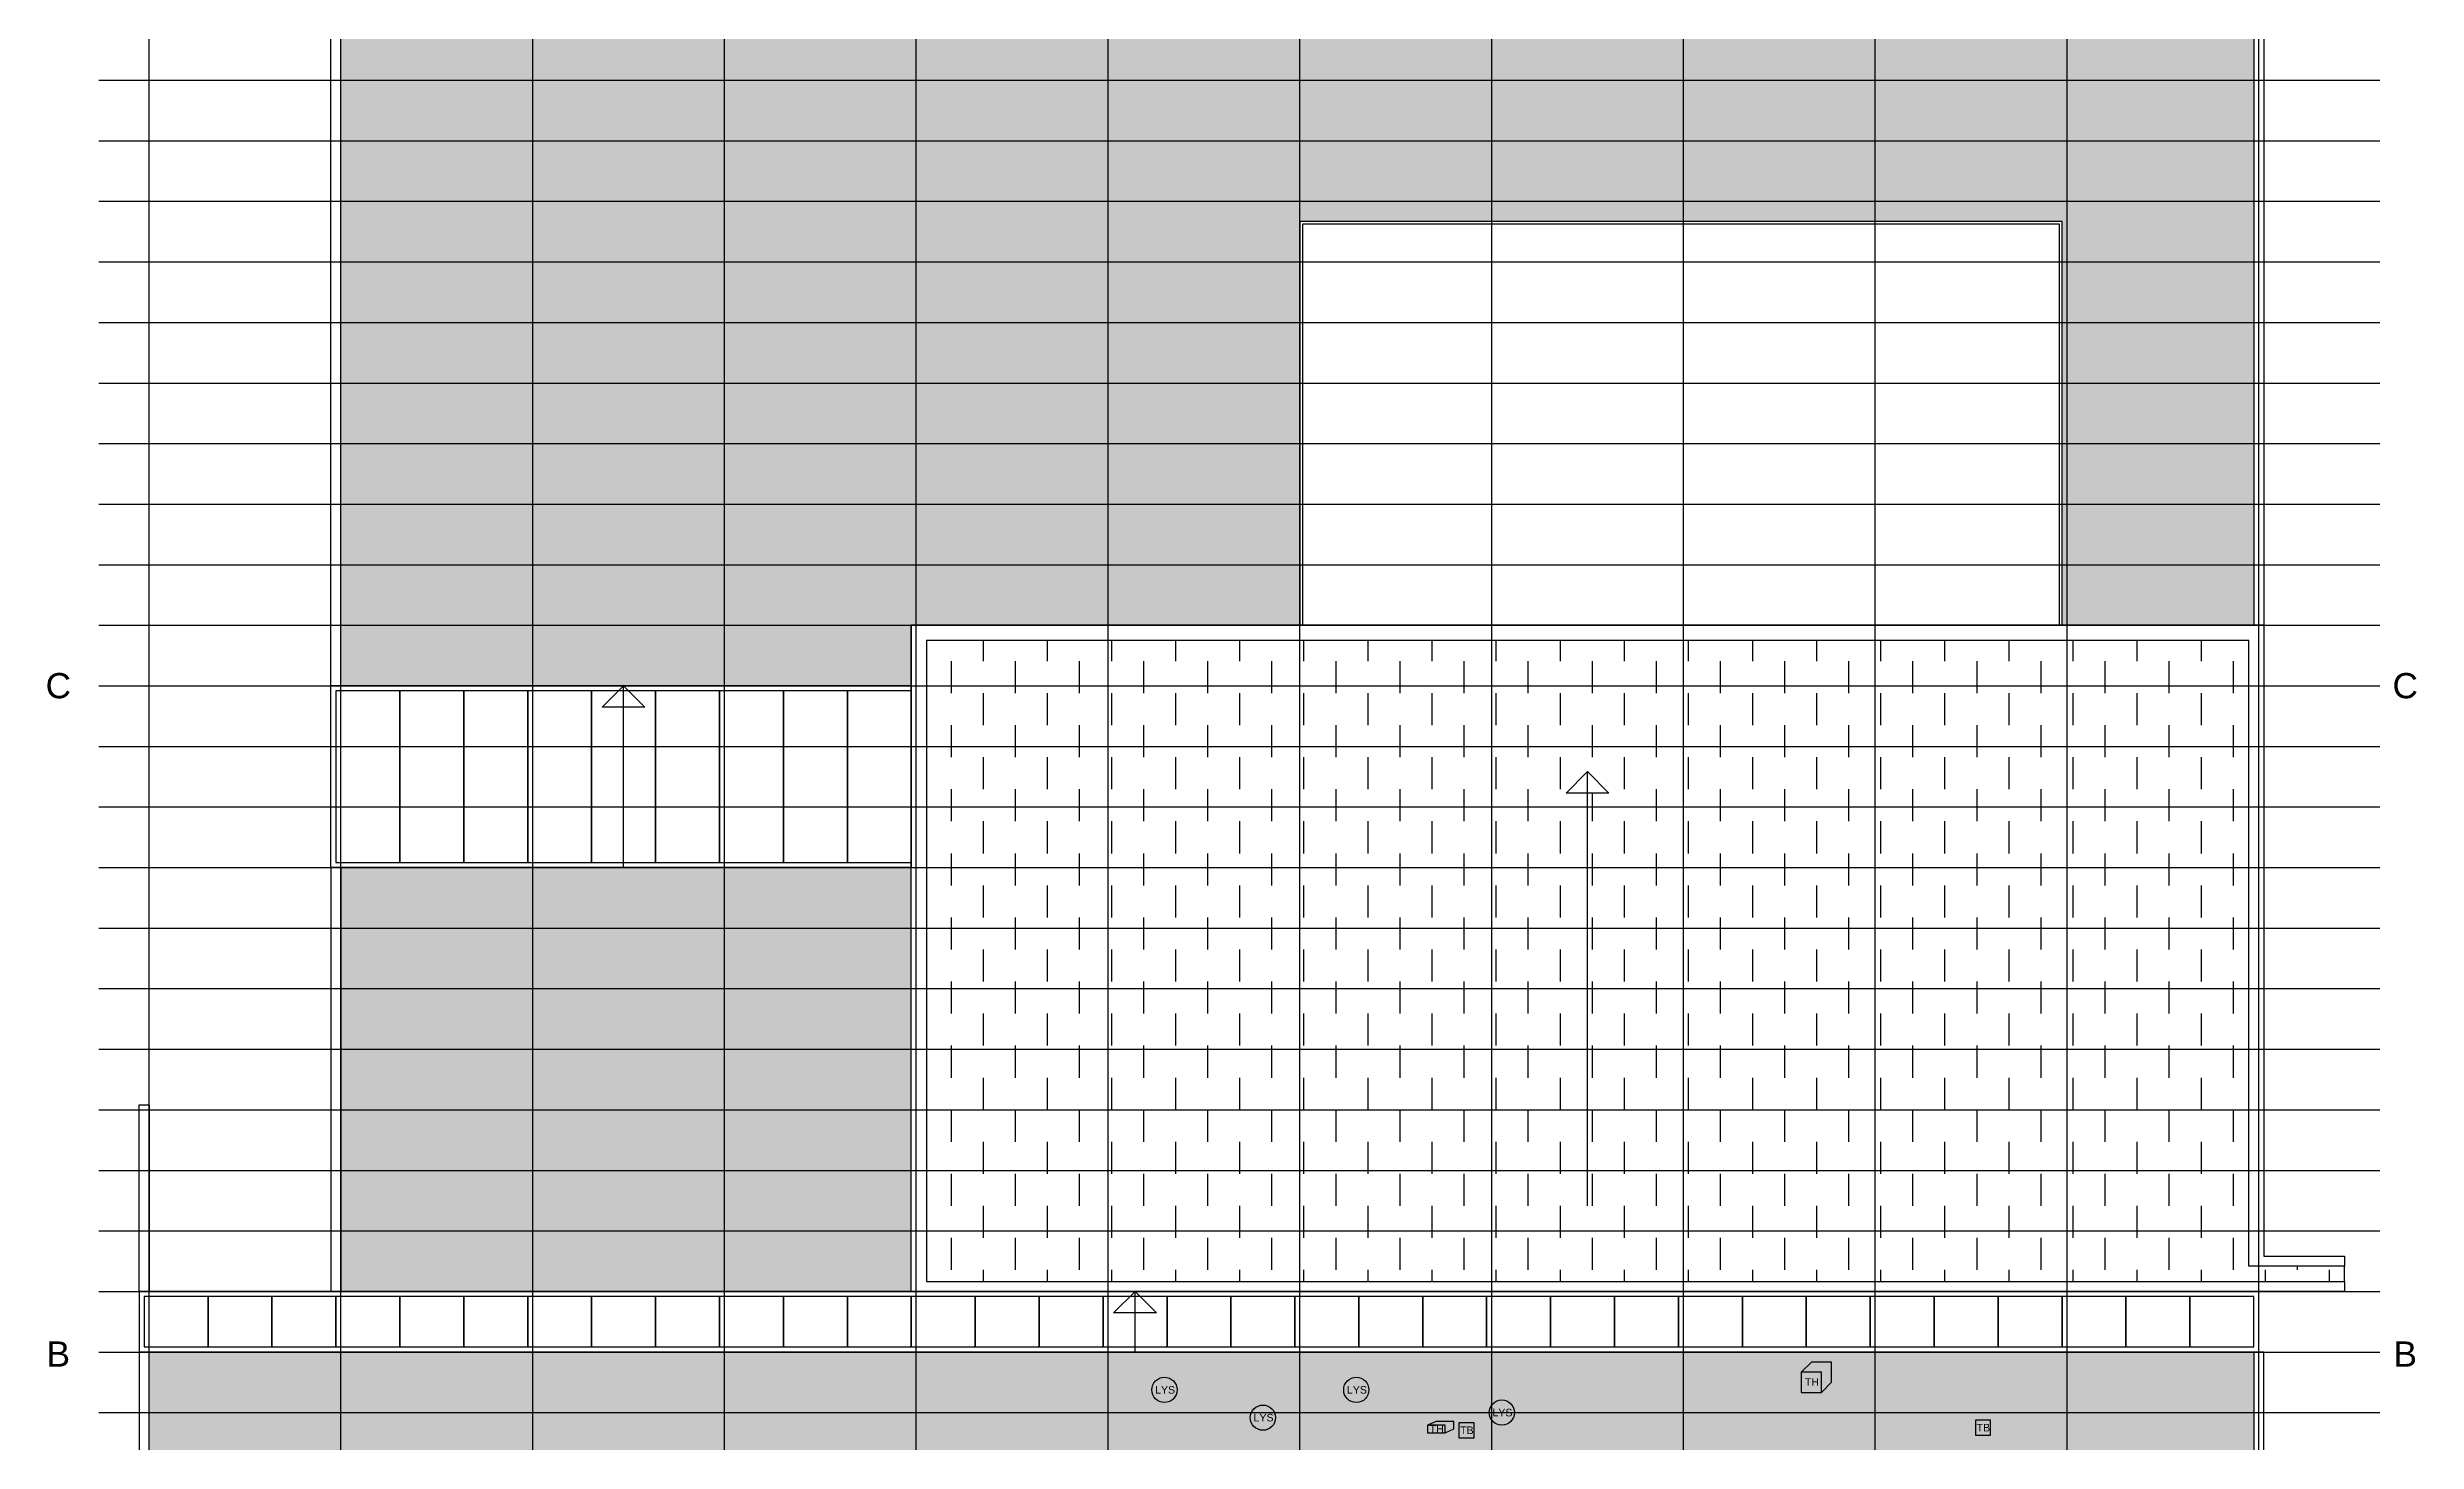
# Model space of a CAD drawing. Header units: millimetres. Extents: x 96064 to 243032, y 44049 to 165007.
# Drawn here: x 196083 to 243026, y 69625 to 97250 of the extents above; entities that cross this region are included whole.
import ezdxf

# ---------------------------------------------------------------- set-up
doc = ezdxf.new("R2010")
doc.units = ezdxf.units.MM
doc.header["$LTSCALE"] = 20
for name, color, linetype in [('-  Tag', 7, 'CONTINUOUS'), ('-  Trapper', 1, 'CONTINUOUS'), ('- Døre og vinduer', 12, 'CONTINUOUS'), ('- EL og VVS', 4, 'CONTINUOUS'), ('-Grid', 254, 'CONTINUOUS'), ('-Skrav. Tag', 142, 'CONTINUOUS')]:
    doc.layers.add(name, color=color, linetype=linetype)
doc.styles.add('100', font='arial.ttf', dxfattribs={"height": 150})

msp = doc.modelspace()

# ---------------------------------------------------------------- hatches: boundary and pattern name
at = {"layer": '-  Trapper'}
h = msp.add_hatch(dxfattribs=at)
h.set_pattern_fill('AR-CONC', scale=400)
h.paths.add_polyline_path([(239700, 162200), (241600, 162200), (241600, 162500), (213500, 162500), (213500, 150900), (239700, 150900)])
h.paths.add_polyline_path([(227024, 152824), (226600, 152400), (226176, 152824)], flags=16)
h.paths.add_polyline_path([(239700, 138300), (213500, 138300), (213500, 125600), (241600, 125600), (241600, 125900), (239700, 125900)])
h.paths.add_polyline_path([(226176, 135276), (226600, 135700), (227024, 135276)], flags=16)
h.paths.add_polyline_path([(239700, 111900), (213500, 111900), (213500, 99200), (241600, 99200), (241600, 99500), (239700, 99500)])
h.paths.add_polyline_path([(226176, 108876), (226600, 109300), (227024, 108876)], flags=16)
h.paths.add_polyline_path([(239700, 85500), (213500, 85500), (213500, 72800), (241600, 72800), (241600, 73100), (239700, 73100)])
h.paths.add_polyline_path([(226176, 82476), (226600, 82900), (227024, 82476)], flags=16)
at = {"layer": '-Skrav. Tag'}
h = msp.add_hatch(dxfattribs=at)
h.set_pattern_fill('AR-CONC', scale=10)
h.paths.add_polyline_path([(239800, 150600), (213200, 150600), (213200, 156700), (209500, 156700), (209500, 137400), (213200, 137400), (213200, 138600), (239800, 138600)])
h.paths.add_polyline_path([(213200, 133800), (209500, 133800), (209500, 125400), (213200, 125400)])
h.paths.add_polyline_path([(239800, 124200), (205700, 124200), (205700, 111000), (213200, 111000), (213200, 112200), (239800, 112200)])
h.paths.add_polyline_path([(213200, 107400), (205700, 107400), (205700, 99000), (213200, 99000)])
h.paths.add_polyline_path([(220900, 93800), (236000, 93800), (236000, 85800), (239800, 85800), (239800, 97800), (201900, 97800), (201900, 84600), (213200, 84600), (213200, 85800), (220900, 85800)])
h.paths.add_polyline_path([(213200, 81000), (201900, 81000), (201900, 72600), (213200, 72600)])
h.paths.add_polyline_path([(239800, 71400), (198100, 71400), (198100, 58300), (239800, 58300), (239800, 59200), (241600, 59200), (241600, 59500), (239800, 59500), (232200, 59500), (232200, 63900), (239800, 63900)])
h.paths.add_polyline_path([(217100, 63900), (227300, 63900), (227300, 59500), (217100, 59500)], flags=16)
h.paths.add_polyline_path([(213200, 53100), (205800, 53100), (205800, 48700), (213200, 48700)])
h = msp.add_hatch(dxfattribs=at)
h.set_pattern_fill('DASH', scale=200, angle=90)
h.paths.add_polyline_path([(239700, 85500), (213500, 85500), (213500, 72800), (241600, 72800), (241600, 73100), (239700, 73100)])
h.paths.add_polyline_path([(226176, 82476), (226600, 82900), (227024, 82476)], flags=16)

# ---------------------------------------------------------------- linework, layer by layer
at = {"layer": '-  Tag', "color": 2}
msp.add_line((241600, 72800), (241600, 73100), dxfattribs=at)
at = {"layer": '-  Tag'}
for points in [[(201700, 97800), (240000, 97800), (240000, 85800), (213200, 85800), (213200, 84600), (201700, 84600)], [(201900, 97800), (239800, 97800), (239800, 85800), (213200, 85800), (213200, 84600), (201900, 84600)], [(220900, 85800), (236000, 85800), (236000, 93800), (220900, 93800)], [(220950, 85800), (235950, 85800), (235950, 93750), (220950, 93750)], [(241600, 72600), (213200, 72600), (213200, 85800), (240000, 85800), (240000, 73300), (241600, 73300), (241600, 73100), (239700, 73100), (239700, 85500), (213500, 85500), (213500, 72800), (241600, 72800)], [(201700, 72600), (213200, 72600), (213200, 81000), (201700, 81000)], [(201900, 72600), (213200, 72600), (213200, 81000), (201900, 81000)], [(197900, 76300), (198100, 76300), (198100, 72600), (197900, 72600)], [(241600, 59200), (239800, 59200), (239800, 58300), (198100, 58300), (198100, 71400), (239800, 71400), (239800, 59500), (241600, 59500), (241600, 59700), (240000, 59700), (240000, 71400), (197900, 71400), (197900, 58100), (240000, 58100), (240000, 59000), (241600, 59000)]]:
    msp.add_lwpolyline(points, close=True, dxfattribs=at)
msp.add_lwpolyline([(226600, 74300), (226600, 82900), (227024, 82476), (226176, 82476), (226600, 82900)], dxfattribs=at)
at = {"layer": '- Døre og vinduer'}
for points in [[(201700, 84600), (213200, 84600), (213200, 81000), (201700, 81000)], [(201800, 81100), (203067, 81100), (203067, 84500), (201800, 84500)], [(203067, 81100), (204333, 81100), (204333, 84500), (203067, 84500)], [(204333, 81100), (205600, 81100), (205600, 84500), (204333, 84500)], [(205600, 81100), (206867, 81100), (206867, 84500), (205600, 84500)], [(206867, 81100), (208133, 81100), (208133, 84500), (206867, 84500)], [(208133, 81100), (209400, 81100), (209400, 84500), (208133, 84500)], [(209400, 81100), (210667, 81100), (210667, 84500), (209400, 84500)], [(210667, 81100), (211933, 81100), (211933, 84500), (210667, 84500)], [(211933, 81100), (213200, 81100), (213200, 84500), (211933, 84500)], [(197900, 71400), (239900, 71400), (239900, 72600), (197900, 72600)], [(198000, 71500), (199267, 71500), (199267, 72500), (198000, 72500)], [(199267, 71500), (200533, 71500), (200533, 72500), (199267, 72500)], [(200533, 71500), (201800, 71500), (201800, 72500), (200533, 72500)], [(201800, 71500), (203067, 71500), (203067, 72500), (201800, 72500)], [(203067, 71500), (204333, 71500), (204333, 72500), (203067, 72500)], [(204333, 71500), (205600, 71500), (205600, 72500), (204333, 72500)], [(205600, 71500), (206867, 71500), (206867, 72500), (205600, 72500)], [(206867, 71500), (208133, 71500), (208133, 72500), (206867, 72500)], [(208133, 71500), (209400, 71500), (209400, 72500), (208133, 72500)], [(209400, 71500), (210667, 71500), (210667, 72500), (209400, 72500)], [(210667, 71500), (211933, 71500), (211933, 72500), (210667, 72500)], [(211933, 71500), (213200, 71500), (213200, 72500), (211933, 72500)], [(213200, 71500), (214467, 71500), (214467, 72500), (213200, 72500)], [(214467, 71500), (215733, 71500), (215733, 72500), (214467, 72500)], [(215733, 71500), (217000, 71500), (217000, 72500), (215733, 72500)], [(217000, 71500), (218267, 71500), (218267, 72500), (217000, 72500)], [(218267, 71500), (219533, 71500), (219533, 72500), (218267, 72500)], [(219533, 71500), (220800, 71500), (220800, 72500), (219533, 72500)], [(220800, 71500), (222067, 71500), (222067, 72500), (220800, 72500)], [(222067, 71500), (223333, 71500), (223333, 72500), (222067, 72500)], [(223333, 71500), (224600, 71500), (224600, 72500), (223333, 72500)], [(224600, 71500), (225867, 71500), (225867, 72500), (224600, 72500)], [(225867, 71500), (227133, 71500), (227133, 72500), (225867, 72500)], [(227133, 71500), (228400, 71500), (228400, 72500), (227133, 72500)], [(228400, 71500), (229667, 71500), (229667, 72500), (228400, 72500)], [(229667, 71500), (230933, 71500), (230933, 72500), (229667, 72500)], [(230933, 71500), (232200, 71500), (232200, 72500), (230933, 72500)], [(232200, 71500), (233467, 71500), (233467, 72500), (232200, 72500)], [(233467, 71500), (234733, 71500), (234733, 72500), (233467, 72500)], [(234733, 71500), (236000, 71500), (236000, 72500), (234733, 72500)], [(236000, 71500), (237267, 71500), (237267, 72500), (236000, 72500)], [(237267, 71500), (238533, 71500), (238533, 72500), (237267, 72500)], [(238533, 71500), (239800, 71500), (239800, 72500), (238533, 72500)]]:
    msp.add_lwpolyline(points, close=True, dxfattribs=at)
for points in [[(207500, 81000), (207500, 84600), (207924, 84176), (207076, 84176), (207500, 84600)], [(217634, 71400), (217634, 72600), (218058, 72176), (217209, 72176), (217634, 72600)]]:
    msp.add_lwpolyline(points, dxfattribs=at)
for centre in [(218216, 70650), (222017, 70650), (224900, 70200), (220167, 70100)]:
    msp.add_circle(centre, 250, dxfattribs=at)
at = {"layer": '- EL og VVS'}
for points in [[(231233, 70600), (231433, 70800), (231433, 71200), (231033, 71200), (230833, 71000)], [(223775, 69800), (223950, 69875), (223950, 70025), (223600, 70025), (223425, 69950)]]:
    msp.add_lwpolyline(points, dxfattribs=at)
for points in [[(230833, 70600), (231233, 70600), (231233, 71000), (230833, 71000)], [(223425, 69800), (223775, 69800), (223775, 69950), (223425, 69950)], [(224050, 69700), (224350, 69700), (224350, 70000), (224050, 70000)], [(234283, 69750), (234583, 69750), (234583, 70050), (234283, 70050)]]:
    msp.add_lwpolyline(points, close=True, dxfattribs=at)
at = {"layer": '-Grid', "color": 251}
for p, q in [((198100, 47600), (198100, 163600)), ((201900, 47600), (201900, 163600)), ((205700, 47600), (205700, 163600)), ((209500, 47600), (209500, 163600)), ((213300, 47600), (213300, 163600)), ((217100, 47600), (217100, 163600)), ((220900, 47600), (220900, 163600)), ((224700, 47600), (224700, 163600)), ((228500, 47600), (228500, 163600)), ((232300, 47600), (232300, 163600)), ((236100, 47600), (236100, 163600)), ((239900, 47600), (239900, 163600)), ((197100, 96600), (242300, 96600)), ((197100, 95400), (242300, 95400)), ((197100, 94200), (242300, 94200)), ((197100, 93000), (242300, 93000)), ((197100, 91800), (242300, 91800)), ((197100, 90600), (242300, 90600)), ((197100, 89400), (242300, 89400)), ((197100, 88200), (242300, 88200)), ((197100, 87000), (242300, 87000)), ((197100, 85800), (242300, 85800)), ((197100, 84600), (242300, 84600)), ((197100, 83400), (242300, 83400)), ((197100, 82200), (242300, 82200)), ((197100, 81000), (242300, 81000)), ((197100, 79800), (242300, 79800)), ((197100, 78600), (242300, 78600)), ((197100, 77400), (242300, 77400)), ((197100, 76200), (242300, 76200)), ((197100, 75000), (242300, 75000)), ((197100, 73800), (242300, 73800)), ((197100, 72600), (242300, 72600)), ((197100, 71400), (242300, 71400)), ((197100, 70200), (242300, 70200))]:
    msp.add_line(p, q, dxfattribs=at)

# ---------------------------------------------------------------- texts
at = {"layer": '- Døre og vinduer', "char_height": 150, "attachment_point": 1, "style": '100'}
for insert in [(218062, 70726), (221863, 70726), (220013, 70176), (224746, 70276)]:
    msp.add_mtext_dynamic_manual_height_columns('\\pi-30.891;LYS', width=308, gutter_width=750, heights=[0], dxfattribs=dict(at, insert=insert))
at = {"layer": '- EL og VVS', "char_height": 150, "attachment_point": 1, "style": '100'}
for s, insert in [('\\pi25.231;TH', (230880, 70881)), ('\\pi25.231;TH', (223447, 69952)), ('\\pi28.147;TB', (234279, 69976)), ('\\pi28.147;TB', (224046, 69926))]:
    msp.add_mtext_dynamic_manual_height_columns(s, width=308, gutter_width=750, heights=[0], dxfattribs=dict(at, insert=insert))
at = {"layer": '-Grid', "color": 3, "char_height": 500, "width": 361.3, "attachment_point": 5, "style": '100'}
for s, insert in [('{\\C7;C}', (196300, 84600)), ('{\\C7;C}', (242800, 84600)), ('{\\C7;B}', (196300, 71361)), ('{\\C7;B}', (242800, 71361))]:
    msp.add_mtext(s, dxfattribs=dict(at, insert=insert))

doc.saveas('drawing.dxf')
